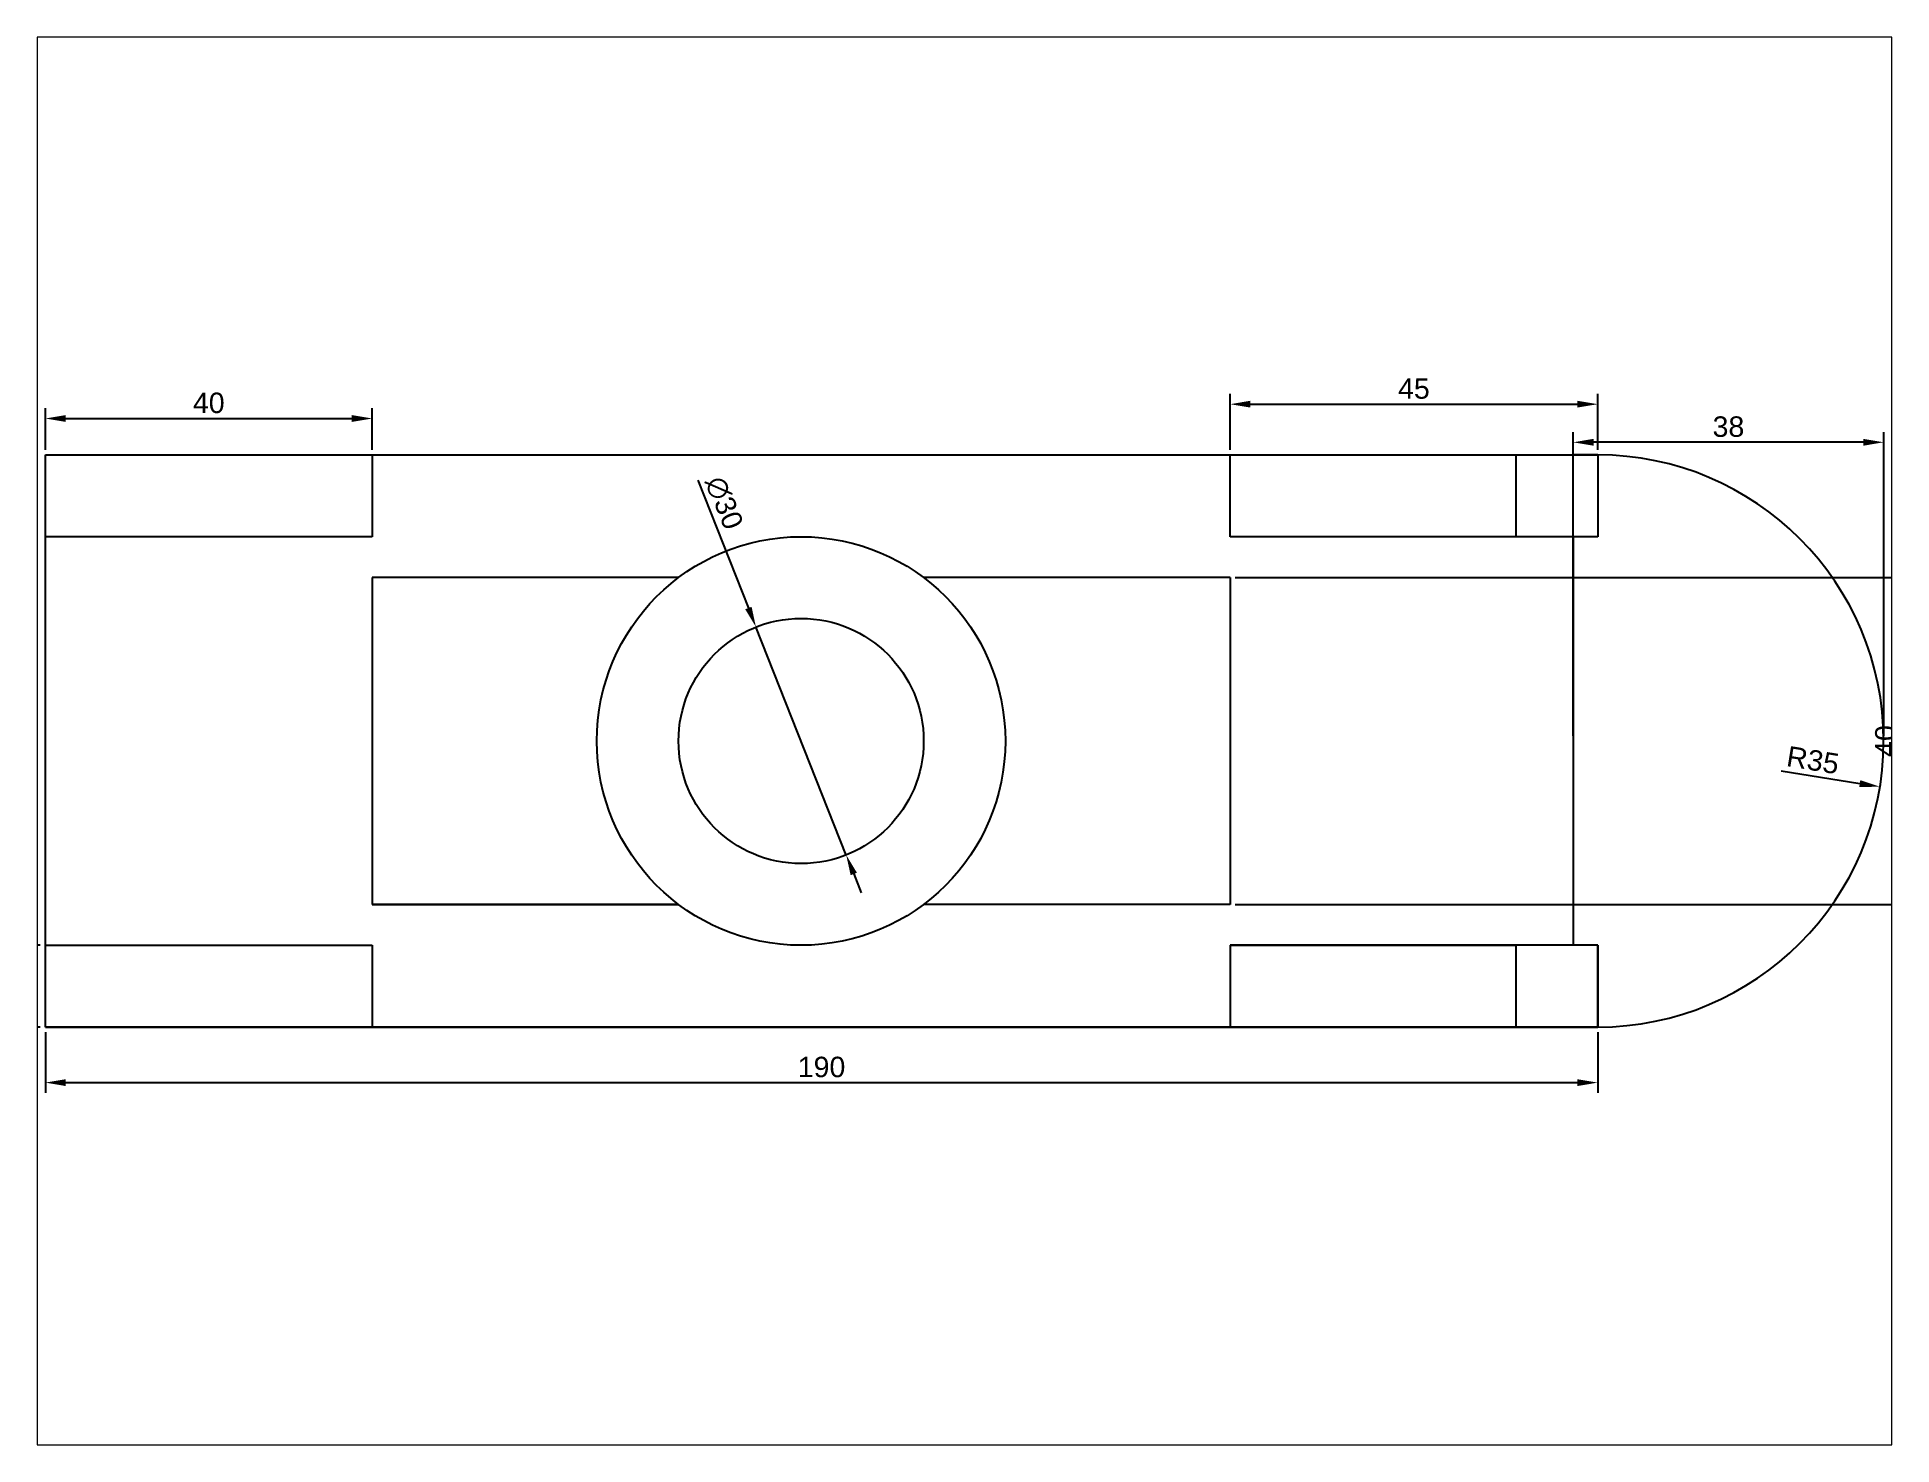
# Paper-space layout 'Układ1' of a CAD drawing. Header units: millimetres. Extents: x 26 to 231, y 20 to 176.
# The model-space entities are those that its viewports show. They can reach past a viewport. Long polylines and large blocks are cut down to what shows.
import ezdxf

# ---------------------------------------------------------------- set-up
doc = ezdxf.new("R2010")
doc.units = ezdxf.units.MM
doc.layers.add('opis', color=92, linetype='Continuous', plot=False)
doc.styles.get("Standard").update_dxf_attribs({"font": 'arial.ttf'})
doc.dimstyles.new('ISO-25', dxfattribs={"dimtxt": 2.5, "dimasz": 2.5, "dimexe": 1.25, "dimexo": 0.625, "dimtad": 1, "dimtxsty": 'Standard', "dimcen": 2.5, "dimadec": 0, "dimazin": 0, "dimtfac": 1, "dimtmove": 0, "dimatfit": 3, "dimfxl": 1, "dimarcsym": 0})

# ---------------------------------------------------------------- blocks, each defined once
blk = doc.blocks.new('*D9')
at = {"layer": 'opis', "color": 0, "lineweight": -2, "transparency": 16777216}
for p, q in [((497.35, 321.68), (497.35, 326.76)), ((499.85, 325.51), (534.85, 325.51)), ((537.35, 321.68), (537.35, 326.76))]:
    blk.add_line(p, q, dxfattribs=at)
at = {"layer": 'opis', "color": 0, "transparency": 16777216}
for points in [[(499.85, 325.93), (499.85, 325.09), (497.35, 325.51)], [(534.85, 325.93), (534.85, 325.09), (537.35, 325.51)]]:
    blk.add_solid(points, dxfattribs=at)
at = {"layer": 'opis', "color": 0, "transparency": 16777216, "insert": (517.35, 327.41), "char_height": 2.5, "attachment_point": 5}
blk.add_mtext('40', dxfattribs=at)
blk = doc.blocks.new('*D10')
at = {"layer": 'opis', "color": 0, "lineweight": -2, "transparency": 16777216}
for p, q in [((497.35, 250.43), (497.35, 243)), ((687.35, 250.43), (687.35, 243)), ((499.85, 244.25), (684.85, 244.25))]:
    blk.add_line(p, q, dxfattribs=at)
at = {"layer": 'opis', "color": 0, "transparency": 16777216}
for points in [[(499.85, 244.67), (499.85, 243.83), (497.35, 244.25)], [(684.85, 244.67), (684.85, 243.83), (687.35, 244.25)]]:
    blk.add_solid(points, dxfattribs=at)
at = {"layer": 'opis', "color": 0, "transparency": 16777216, "insert": (592.35, 246.15), "char_height": 2.5, "attachment_point": 5}
blk.add_mtext('190', dxfattribs=at)
blk = doc.blocks.new('*D11')
at = {"layer": 'opis', "color": 0, "lineweight": -2, "transparency": 16777216}
for p, q in [((496.72, 261.05), (492.03, 261.05)), ((493.28, 253.55), (493.28, 258.55)), ((496.72, 251.05), (492.03, 251.05))]:
    blk.add_line(p, q, dxfattribs=at)
at = {"layer": 'opis', "color": 0, "transparency": 16777216}
for points in [[(492.86, 258.55), (493.7, 258.55), (493.28, 261.05)], [(492.86, 253.55), (493.7, 253.55), (493.28, 251.05)]]:
    blk.add_solid(points, dxfattribs=at)
at = {"layer": 'opis', "color": 0, "transparency": 16777216, "insert": (491.38, 256.05), "char_height": 2.5, "attachment_point": 5, "rotation": 90}
blk.add_mtext('10', dxfattribs=at)
blk = doc.blocks.new('*D12')
at = {"layer": 'opis', "color": 0, "lineweight": -2, "transparency": 16777216}
for p, q in [((642.35, 321.68), (642.35, 328.51)), ((644.85, 327.26), (684.85, 327.26)), ((687.35, 321.68), (687.35, 328.51))]:
    blk.add_line(p, q, dxfattribs=at)
at = {"layer": 'opis', "color": 0, "transparency": 16777216}
for points in [[(644.85, 327.68), (644.85, 326.85), (642.35, 327.26)], [(684.85, 327.68), (684.85, 326.85), (687.35, 327.26)]]:
    blk.add_solid(points, dxfattribs=at)
at = {"layer": 'opis', "color": 0, "transparency": 16777216, "insert": (664.85, 329.16), "char_height": 2.5, "attachment_point": 5}
blk.add_mtext('45', dxfattribs=at)
blk = doc.blocks.new('*D13')
at = {"layer": 'opis', "color": 0, "lineweight": -2, "transparency": 16777216}
for p, q in [((642.97, 306.05), (725.72, 306.05)), ((724.47, 303.55), (724.47, 268.55)), ((642.97, 266.05), (725.72, 266.05))]:
    blk.add_line(p, q, dxfattribs=at)
at = {"layer": 'opis', "color": 0, "transparency": 16777216}
for points in [[(724.06, 303.55), (724.89, 303.55), (724.47, 306.05)], [(724.06, 268.55), (724.89, 268.55), (724.47, 266.05)]]:
    blk.add_solid(points, dxfattribs=at)
at = {"layer": 'opis', "color": 0, "transparency": 16777216, "insert": (722.57, 286.05), "char_height": 2.5, "attachment_point": 5, "rotation": 90}
blk.add_mtext('40', dxfattribs=at)
blk = doc.blocks.new('*D14')
at = {"layer": 'opis', "color": 0, "lineweight": -2, "transparency": 16777216}
for p, q in [((684.35, 286.68), (684.35, 323.85)), ((719.85, 322.6), (686.85, 322.6)), ((722.35, 286.68), (722.35, 323.85))]:
    blk.add_line(p, q, dxfattribs=at)
at = {"layer": 'opis', "color": 0, "transparency": 16777216}
for points in [[(686.85, 323.02), (686.85, 322.18), (684.35, 322.6)], [(719.85, 323.02), (719.85, 322.18), (722.35, 322.6)]]:
    blk.add_solid(points, dxfattribs=at)
at = {"layer": 'opis', "color": 0, "transparency": 16777216, "insert": (703.35, 324.5), "char_height": 2.5, "attachment_point": 5}
blk.add_mtext('38', dxfattribs=at)
blk = doc.blocks.new('*D15')
at = {"layer": 'opis', "color": 0, "lineweight": -2, "transparency": 16777216}
blk.add_line((709.81, 282.41), (719.43, 280.85), dxfattribs=at)
at = {"layer": 'opis', "color": 0, "transparency": 16777216}
blk.add_solid([(719.49, 281.26), (719.36, 280.43), (721.9, 280.45)], dxfattribs=at)
at = {"layer": 'opis', "color": 0, "transparency": 16777216, "insert": (713.69, 283.7), "char_height": 2.5, "attachment_point": 5, "rotation": 350.7847}
blk.add_mtext('R35', dxfattribs=at)
blk = doc.blocks.new('*D16')
at = {"layer": 'opis', "color": 0, "lineweight": -2, "transparency": 16777216}
for p, q in [((577.21, 317.96), (583.4, 302.32)), ((595.37, 272.1), (584.32, 300)), ((596.29, 269.78), (597.21, 267.46))]:
    blk.add_line(p, q, dxfattribs=at)
at = {"layer": 'opis', "color": 0, "transparency": 16777216}
for points in [[(583.79, 302.47), (583.01, 302.17), (584.32, 300)], [(596.68, 269.93), (595.91, 269.63), (595.37, 272.1)]]:
    blk.add_solid(points, dxfattribs=at)
at = {"layer": 'opis', "color": 0, "transparency": 16777216, "insert": (580.43, 315.18), "char_height": 2.5, "attachment_point": 5, "rotation": 291.6112}
blk.add_mtext('∅30', dxfattribs=at)

msp = doc.modelspace()

# ---------------------------------------------------------------- linework, layer by layer
for p, q in [((497.347, 251.05), (497.347, 321.05)), ((497.347, 321.05), (537.347, 321.05)), ((497.347, 311.05), (497.347, 321.05)), ((497.347, 321.05), (687.347, 321.05)), ((537.347, 321.05), (537.347, 311.05)), ((642.347, 311.05), (642.347, 321.05)), ((642.347, 321.05), (677.347, 321.05)), ((677.347, 321.05), (677.347, 311.05)), ((687.347, 321.05), (684.347, 321.05)), ((687.347, 321.05), (687.347, 311.05)), ((687.347, 321.05), (687.347, 311.05)), ((537.347, 311.05), (497.347, 311.05)), ((687.347, 311.05), (642.347, 311.05)), ((684.347, 311.05), (684.347, 261.05)), ((537.347, 306.05), (537.347, 266.05)), ((574.847, 306.05), (537.347, 306.05)), ((642.347, 306.05), (604.847, 306.05)), ((642.347, 306.05), (642.347, 266.05)), ((537.347, 266.05), (574.847, 266.05)), ((574.847, 266.05), (537.347, 266.05)), ((642.347, 266.05), (604.847, 266.05)), ((497.347, 251.05), (497.347, 261.05)), ((497.347, 261.05), (537.347, 261.05)), ((537.347, 261.05), (537.347, 251.05)), ((687.347, 261.05), (642.347, 261.05)), ((642.347, 261.05), (642.347, 251.05)), ((642.347, 261.05), (677.347, 261.05)), ((677.347, 261.05), (677.347, 251.05)), ((687.347, 251.05), (687.347, 261.05)), ((687.347, 261.05), (687.347, 251.05)), ((497.347, 251.05), (687.347, 251.05)), ((687.347, 251.05), (497.347, 251.05))]:
    msp.add_line(p, q)
for radius in [25, 15]:
    msp.add_circle((589.847, 286.05), radius)
msp.add_arc((687.347, 286.05), 35, 270, 90)

# ---------------------------------------------------------------- dimensions: what is measured, and where the dimension line sits
at = {"layer": 'opis'}
for base, p1, p2, picture, middle in [((687.347, 327.262), (642.347, 321.05), (687.347, 321.05), '*D12', (664.847, 329.159)), ((537.347, 325.51), (497.347, 321.05), (537.347, 321.05), '*D9', (517.347, 327.411)), ((684.347, 322.6), (722.347, 286.05), (684.347, 286.05), '*D14', (703.347, 324.503)), ((687.347, 244.25), (497.347, 251.05), (687.347, 251.05), '*D10', (592.347, 246.151))]:
    dim = msp.add_linear_dim(base=base, p1=p1, p2=p2, dimstyle='ISO-25', dxfattribs=at)
    dim.commit()
    dim.dimension.update_dxf_attribs({"geometry": picture, "text_midpoint": middle})
dim = msp.add_diameter_dim_2p(p1=(595.372, 272.105), p2=(584.323, 299.996), dimstyle='ISO-25', dxfattribs=at)
dim.commit()
dim.dimension.update_dxf_attribs({"geometry": '*D16', "text_midpoint": (578.595, 314.454), "dimtype": 163})
for base, p1, p2, picture, middle in [((724.473, 266.05), (642.347, 306.05), (642.347, 266.05), '*D13', (722.571, 286.05)), ((493.281, 261.05), (497.347, 251.05), (497.347, 261.05), '*D11', (491.38, 256.05))]:
    dim = msp.add_linear_dim(base=base, p1=p1, p2=p2, angle=90, dimstyle='ISO-25', dxfattribs=at)
    dim.commit()
    dim.dimension.update_dxf_attribs({"geometry": picture, "text_midpoint": middle})
dim = msp.add_radius_dim(center=(687.347, 286.05), mpoint=(721.895, 280.445), dimstyle='ISO-25', dxfattribs=at)
dim.commit()
dim.dimension.update_dxf_attribs({"geometry": '*D15', "text_midpoint": (713.385, 281.826), "dimtype": 164})

psp = doc.layouts.new('Układ1')

# ---------------------------------------------------------------- viewports
at = {"layer": '0'}
psp.add_viewport(center=(128.5, 97.5), size=(205.6, 156), view_center_point=(609.847, 286.05), view_height=172.25326, dxfattribs=at)

doc.saveas('drawing.dxf')
